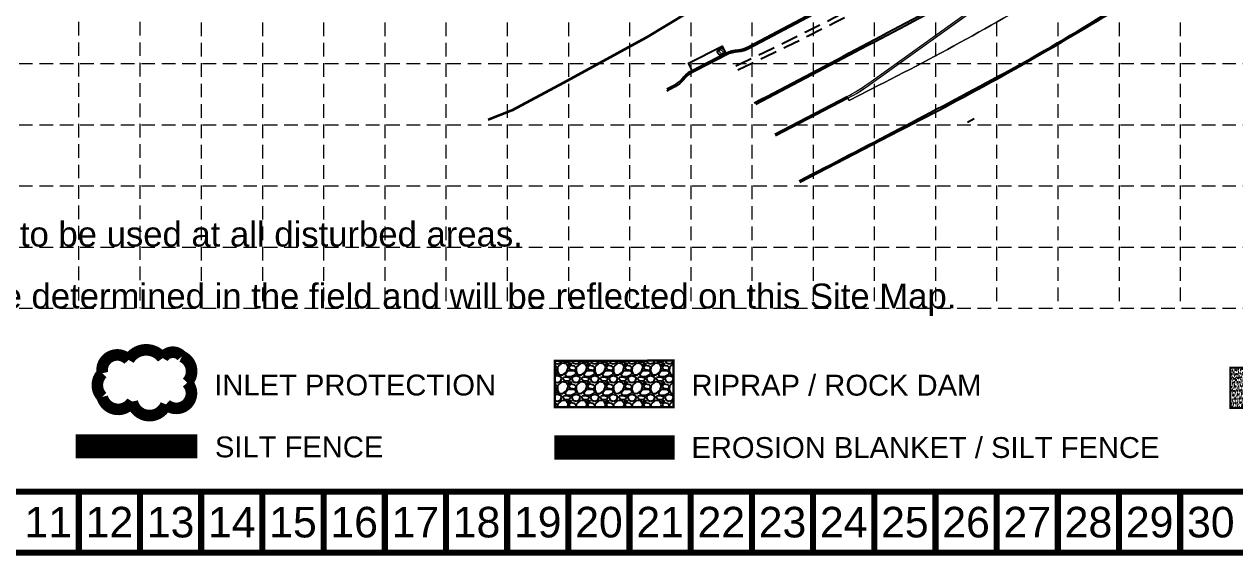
# Model space of a CAD drawing. Header units: feet. Extents: x 2597001 to 2598732, y 7017887 to 7019952.
# Drawn here: x 2597302 to 2597836, y 7017887 to 7018122 of the extents above; entities that cross this region are included whole.
import ezdxf
from ezdxf.enums import TextEntityAlignment as Align

# ---------------------------------------------------------------- set-up
doc = ezdxf.new("R2010")
doc.units = ezdxf.units.FT
doc.header["$LTSCALE"] = 30
doc.header["$MEASUREMENT"] = 0
for name, pattern in [('18358A-BASE-GRAD$0$HIDDEN', [0.375, 0.25, -0.125]), ('ACAD_ISO02W100', [15, 12, -3]), ('HIDDEN', [0.375, 0.25, -0.125])]:
    doc.linetypes.add(name, pattern=pattern)
doc.layers.get('0').update_dxf_attribs({"linetype": 'CONTINUOUS'})
for name, color, linetype, lineweight in [('18358A-BASE-SITE$0$Curb', 1, 'CONTINUOUS', 9), ('18358A-BASE-SITE$0$D-CONCRETE', 2, 'CONTINUOUS', 9), ('18358A-BASE-SITE$0$D-HATCH-BNDRY', 7, 'CONTINUOUS', 5), ('18358A-BASE-SITE$0$Pond', 141, 'CONTINUOUS', 35)]:
    doc.layers.add(name, color=color, linetype=linetype, lineweight=lineweight)
for name, color, linetype in [('18358D-SURVEY$0$S-CURB', 6, 'CONTINUOUS'), ('18358D-SURVEY$0$S-RALPH HALL ROW', 2, 'CONTINUOUS'), ('BASE', 7, 'CONTINUOUS'), ('GRID', 254, 'HIDDEN'), ('LEGEND', 7, 'CONTINUOUS'), ('STORM', 5, 'CONTINUOUS')]:
    doc.layers.add(name, color=color, linetype=linetype)
doc.styles.add('18358D-SURVEY$0$SHR', font='SIMPLEX', dxfattribs={"height": 1.875})
doc.styles.add("L200'", font='ARIAL.TTF', dxfattribs={"height": 0.001969})
doc.styles.get("Standard").update_dxf_attribs({"font": 'ARIAL.TTF'})

# ---------------------------------------------------------------- blocks, each defined once
blk = doc.blocks.new('18358D-SURVEY$0$dmh')
blk.add_circle((0, 0), 0.0625)
at = {"style": '18358D-SURVEY$0$SHR'}
blk.add_text('D', height=0.075, dxfattribs=at).set_placement((0, -0.0375), align=Align.CENTER)

msp = doc.modelspace()

# ---------------------------------------------------------------- hatches: boundary and pattern name
at = {"layer": 'BASE'}
h = msp.add_hatch(dxfattribs=at)
h.set_pattern_fill('AR-SAND', color=30, scale=0.712109, style=0)
h.set_pattern_definition([(37.5, (2598437.08, 7017899.0779), (-0.0448581, 1.372108), [0, -1.0824052, 0, -1.2105848, 0, -1.1571767]), (7.5, (2598437.08, 7017899.0779), (1.2602734, 2.009675), [0, -0.5839291, 0, -0.975589, 0, -0.373857]), (327.5, (2598436.2041, 7017899.0779), (2.2176076, 0.0040299), [0, -0.3560544, 0, -1.2817957, 0, -1.6734555]), (317.5, (2598436.2041, 7017899.078), (2.140689, 0.6250004), [0, -0.1780272, 0, -0.8402883, 0, -0.9613468])])
h.paths.add_polyline_path([(2597858.87, 7017952.49), (2597858.87, 7017970.29), (2597834.49, 7017970.29), (2597834.49, 7017952.49)])
at = {"layer": 'LEGEND', "linetype": 'ACAD_ISO02W100'}
h = msp.add_hatch(dxfattribs=at)
h.set_pattern_fill('GRAVEL', color=240, scale=8.227494, style=0)
h.set_pattern_definition([(228.0128, (2596950.9954, 7017537.4186), (-65.81993745, -74.04745704), [1.106894, -109.58272]), (184.9697, (2596950.25493, 7017536.59586), (98.72993665, 8.22742248), [1.899465, -188.046986]), (132.5104, (2596948.3626, 7017536.4313), (82.27486363, -90.50250537), [1.33934, -132.59456]), (267.2737, (2596945.15388, 7017534.37444), (8.22746124, 164.54988244), [1.72973, -171.243424]), (292.8337, (2596945.0716, 7017532.64666), (-41.1375515, 98.72989848), [1.69614, -167.917994]), (357.2737, (2596945.7298, 7017531.08344), (-164.54988242, 8.22746124), [1.72973, -171.243424]), (37.6942, (2596947.45758, 7017531.00116), (-106.95748243, -82.27486106), [2.28748, -226.46053]), (72.2553, (2596949.26763, 7017532.39984), (57.59254655, 181.004837), [2.15962, -213.8023]), (121.4296, (2596949.92583, 7017534.4567), (-65.82001974, 106.95738117), [1.73559, -171.823585]), (175.2364, (2596949.0208, 7017535.93766), (90.5024418, -8.22742434), [1.98144, -97.09071]), (222.3974, (2596947.0462, 7017536.1022), (-98.72998848, -90.50236886), [2.562437, -253.68141]), (138.8141, (2596953.2991, 7017534.29216), (-57.59248224, 49.3649419), [0.87459, -86.58486]), (171.4692, (2596952.6409, 7017534.8681), (106.95740788, -16.45505308), [1.663904, -164.72686]), (225, (2596950.9954, 7017535.115), (-9e-16, -8.227497), [1.16354, -10.47189]), (203.1986, (2596950.4195, 7017536.1022), (41.1374678, 16.4549989), [0.62659, -62.03214]), (291.8014, (2596949.8436, 7017535.8554), (-8.2274933, 24.6824842), [0.886126, -43.42029]), (30.9638, (2596950.1727, 7017535.0326), (24.6824657, 16.4550084), [1.43923, -46.534895]), (161.5651, (2596951.4068, 7017535.773), (16.454992, -8.227481), [1.0407, -24.97692]), (16.3895, (2596945.0716, 7017535.8554), (82.27495808, 24.68242202), [1.45791, -144.33365]), (70.3462, (2596946.4703, 7017536.26676), (-32.9099369, -90.50245158), [1.22311, -121.087386]), (293.1986, (2596951.4068, 7017537.4186), (-16.4549989, 41.1374678), [1.25317, -61.405556]), (343.6105, (2596951.90042, 7017536.26676), (-82.27495808, 24.68242202), [1.45791, -144.33365]), (339.444, (2596945.0716, 7017530.7543), (-41.1374852, 16.4549551), [1.405914, -68.88983]), (294.7751, (2596946.388, 7017530.2607), (-41.13740574, 90.50246216), [1.177996, -116.62179]), (66.8014, (2596951.489, 7017529.1911), (16.4549989, 41.1374678), [1.25317, -61.405556]), (17.354, (2596951.9827, 7017530.34296), (-106.9574386, -32.90993077), [1.37918, -136.53875]), (69.444, (2596947.4576, 7017529.1911), (-16.4549551, -41.1374852), [0.70296, -69.592785]), (101.3099, (2596950.9954, 7017529.1911), (-8.2274745, 32.9099822), [0.41952, -41.53263]), (165.9638, (2596950.9131, 7017529.6025), (24.6824865, -8.227478), [1.69614, -32.22668]), (186.009, (2596949.26763, 7017530.01386), (82.27493795, 8.22748839), [1.57186, -155.61419]), (303.6901, (2596950.1727, 7017534.2922), (-8.227505, 16.4549844), [1.186586, -28.47806]), (353.1572, (2596950.83085, 7017533.30486), (139.86739277, -16.4550538), [2.071634, -205.091375]), (60.9454, (2596952.8877, 7017533.058), (-32.9099762, -57.5924612), [0.84707, -83.860164]), (90, (2596953.299, 7017533.7985), (-8.22749, 8.22749), [0.49365, -7.733844]), (120.2564, (2596949.1031, 7017530.2607), (32.90993393, -57.5924782), [1.143, -113.157]), (48.0128, (2596948.52715, 7017531.248), (65.81993745, 74.04745704), [2.21379, -108.47582]), (0, (2596950.008, 7017532.8935), (8.22749, 8.22749), [2.13915, -6.088346]), (325.3048, (2596952.14725, 7017532.8935), (-82.27489276, 57.59252884), [1.30088, -128.78722]), (254.0546, (2596953.2168, 7017532.153), (-8.2274931, -32.909977), [1.19794, -58.69912]), (207.646, (2596952.88772, 7017531.00116), (-156.3223515, -82.27500347), [1.95045, -193.09496]), (175.4261, (2596951.15995, 7017530.09614), (-106.95742659, 8.22745123), [2.06345, -204.28106])])
h.paths.add_polyline_path([(2597536.41, 7017952.93), (2597588.77, 7017952.83), (2597588.77, 7017973.4), (2597536.41, 7017973.32)])

# ---------------------------------------------------------------- linework, layer by layer
at = {"layer": '18358A-BASE-SITE$0$Curb', "color": 7}
for p, q in [((2597674.94, 7018095.9), (2597739.99, 7018142.76)), ((2597675.4, 7018095.25), (2597740.46, 7018142.1))]:
    msp.add_line(p, q, dxfattribs=at)
for radius in [79.2, 80]:
    msp.add_arc((2597628.65, 7018160.17), radius, 297.5652, 305.7601, dxfattribs=at)
at = {"layer": '18358A-BASE-SITE$0$D-CONCRETE', "color": 7, "flags": 128}
msp.add_lwpolyline([(2597665.3, 7018089.96), (2597666.22, 7018088.19), (2597679.02, 7018094.76, 0.019511), (2597766.78, 7018143.6, 0.022109), (2597850.99, 7018199.73, 0.019989), (2597926.69, 7018259.82), (2597925.39, 7018261.34)], format="xyb", dxfattribs=at)
at = {"layer": '18358A-BASE-SITE$0$D-HATCH-BNDRY', "flags": 128}
msp.add_lwpolyline([(2597666.22, 7018088.19), (2597665.67, 7018089.25, 0.035772), (2597675.4, 7018095.25), (2597740.46, 7018142.1, -0.027519), (2597749.76, 7018147.97, 0.02141), (2597834.78, 7018203.47, 0.984779), (2597831.09, 7018208.47), (2597830.39, 7018209.45, 0.022577), (2597913.5, 7018274.96), (2597914.27, 7018274.06), (2597913.65, 7018273.52, 0.414673), (2597912.88, 7018262.23), (2597913.98, 7018260.97, 0.413754), (2597925.26, 7018260.2), (2597925.89, 7018260.75), (2597926.69, 7018259.82, -0.019989), (2597850.99, 7018199.73, -0.022109), (2597766.78, 7018143.6, -0.019511), (2597679.02, 7018094.76)], format="xyb", close=True, dxfattribs=at)
at = {"layer": '18358A-BASE-SITE$0$Pond', "color": 5}
msp.add_lwpolyline([(2597391.23, 7018189.13), (2597407.13, 7018216.82, -0.126348), (2597422.76, 7018232.85), (2597468.96, 7018260.97, -0.183471), (2597524.08, 7018254.45), (2597608.72, 7018170.34, -0.486608), (2597604.3, 7018132.83), (2597576.53, 7018115.88), (2597540.26, 7018095.99), (2597517.46, 7018083.85), (2597506.97, 7018079.67)], format="xyb", dxfattribs=at)
at = {"layer": '18358D-SURVEY$0$S-CURB', "color": 7, "flags": 128}
for points in [[(2597644.2, 7018052.79, 0.004707), (2597732.06, 7018098.89, 0.017047), (2597778.2, 7018125.72, 0.002099), (2597820.89, 7018152.78, 0.02176), (2597903.26, 7018212.98, 0.021409), (2597980.24, 7018279.64), (2598019.41, 7018318.04)], [(2597644.51, 7018052.09), (2597688.48, 7018074.93), (2597688.77, 7018075.11, 0.019166), (2597778.59, 7018125.1), (2597779.15, 7018125.47, 0.022496), (2597863.55, 7018181.72)]]:
    msp.add_lwpolyline(points, format="xyb", dxfattribs=at)
at = {"layer": '18358D-SURVEY$0$S-CURB', "color": 7}
for points in [[(2597585.74, 7018093.3), (2597588.97, 7018094.98, 0.105517), (2597592.37, 7018097.55), (2597592.78, 7018097.97, -0.111688), (2597597.01, 7018101.5), (2597611.75, 7018109.04, -0.092495), (2597616.16, 7018110.4), (2597617.37, 7018110.56, 0.089913), (2597621.66, 7018111.89), (2597657.61, 7018130.88, 0.017249), (2597745.87, 7018179.77), (2597746.98, 7018180.45, 0.014356), (2597808.22, 7018220.73)], [(2597808.69, 7018220.05, -0.014928), (2597746.26, 7018179.06, -0.015298), (2597657.99, 7018130.1), (2597622.13, 7018111.16, -0.10169), (2597617.2, 7018109.72, 0.087838), (2597612.14, 7018108.4), (2597604.83, 7018104.6), (2597597.28, 7018100.73, 0.100184), (2597593.25, 7018097.52, -0.087784), (2597589.09, 7018094.03), (2597585.82, 7018092.37)], [(2597624.34, 7018087.11, 0.002866), (2597713.54, 7018134.45, 0.02409), (2597798.62, 7018186.03, 0.008627), (2597831.23, 7018208.58)], [(2597625.06, 7018086.6), (2597668.89, 7018109.7, 0.015929), (2597758, 7018159.07), (2597759.4, 7018159.9, 0.016544), (2597831.71, 7018207.91)]]:
    msp.add_lwpolyline(points, format="xyb", dxfattribs=at)
for points in [[(2597633.44, 7018073.3), (2597665.34, 7018089.9)], [(2597665.67, 7018089.26), (2597633.68, 7018072.63)]]:
    msp.add_lwpolyline(points, dxfattribs=at)
at = {"layer": '18358D-SURVEY$0$S-RALPH HALL ROW'}
msp.add_line((2597718.4, 7018078.58), (2597721.35, 7018080.2), dxfattribs=at)
at = {"layer": 'BASE', "const_width": 2.7}
for points in [[(2597002.33, 7017888.62), (2598730.33, 7017888.62), (2598730.33, 7018968.62), (2597002.33, 7018968.62)], [(2597029.27, 7017915.61), (2598703.4, 7017915.56), (2598703.37, 7018941.63), (2597029.61, 7018941.66)]]:
    msp.add_lwpolyline(points, close=True, dxfattribs=at)
at = {"layer": 'BASE', "color": 30, "const_width": 0.89}
msp.add_lwpolyline([(2597834.49, 7017952.49), (2597858.87, 7017952.49), (2597858.87, 7017970.29), (2597834.49, 7017970.29)], close=True, dxfattribs=at)
at = {"layer": 'BASE', "const_width": 2.7}
for points in [[(2597326.33, 7017888.62), (2597326.33, 7017915.62)], [(2597353.33, 7017888.62), (2597353.33, 7017915.62)], [(2597380.33, 7017888.62), (2597380.33, 7017915.62)], [(2597407.33, 7017888.62), (2597407.33, 7017915.62)], [(2597434.33, 7017888.62), (2597434.33, 7017915.62)], [(2597461.33, 7017888.62), (2597461.33, 7017915.62)], [(2597488.33, 7017888.62), (2597488.33, 7017915.62)], [(2597515.33, 7017888.62), (2597515.33, 7017915.62)], [(2597542.33, 7017888.62), (2597542.33, 7017915.62)], [(2597569.33, 7017888.62), (2597569.33, 7017915.62)], [(2597596.33, 7017888.62), (2597596.33, 7017915.62)], [(2597623.33, 7017888.62), (2597623.33, 7017915.62)], [(2597650.33, 7017888.62), (2597650.33, 7017915.62)], [(2597677.33, 7017888.62), (2597677.33, 7017915.62)], [(2597704.33, 7017888.62), (2597704.33, 7017915.62)], [(2597731.33, 7017888.62), (2597731.33, 7017915.62)], [(2597758.33, 7017888.62), (2597758.33, 7017915.62)], [(2597785.33, 7017888.62), (2597785.33, 7017915.62)], [(2597812.33, 7017888.62), (2597812.33, 7017915.62)]]:
    msp.add_lwpolyline(points, dxfattribs=at)
at = {"layer": 'GRID', "color": 252, "linetype": 'HIDDEN', "lineweight": 0, "ltscale": 0.8}
for p, q in [((2597326.24, 7018941.87), (2597326.24, 7017996.5)), ((2597353.24, 7018941.87), (2597353.24, 7017996.5)), ((2597380.33, 7018941.62), (2597380.33, 7017996.5)), ((2597407.33, 7018941.62), (2597407.33, 7017996.5)), ((2597434.33, 7018941.62), (2597434.33, 7017996.5)), ((2597461.33, 7018941.62), (2597461.33, 7017996.5)), ((2597488.33, 7018941.62), (2597488.33, 7017996.5)), ((2597515.33, 7018941.62), (2597515.33, 7017996.5)), ((2597542.33, 7018941.62), (2597542.33, 7017996.5)), ((2597569.33, 7018941.62), (2597569.33, 7017996.5)), ((2597596.33, 7018941.62), (2597596.33, 7017996.5)), ((2597623.33, 7018941.62), (2597623.33, 7017996.5)), ((2597650.33, 7018941.62), (2597650.33, 7017996.5)), ((2597677.33, 7018941.62), (2597677.33, 7017996.5)), ((2597704.33, 7018941.62), (2597704.33, 7017996.5)), ((2597731.33, 7018941.62), (2597731.33, 7017996.5)), ((2597758.33, 7018941.62), (2597758.33, 7017996.5)), ((2597785.33, 7018941.62), (2597785.33, 7017996.5)), ((2597812.33, 7018941.62), (2597812.33, 7017996.5)), ((2597029.93, 7018104.5), (2598703.93, 7018104.5)), ((2597029.93, 7018077.5), (2598703.93, 7018077.5)), ((2597029.93, 7018050.5), (2598703.93, 7018050.5)), ((2597029.93, 7018023.5), (2598703.93, 7018023.5)), ((2597029.93, 7017996.5), (2598703.93, 7017996.5))]:
    msp.add_line(p, q, dxfattribs=at)
at = {"layer": 'LEGEND', "color": 170, "ltscale": 100, "const_width": 5.12}
msp.add_lwpolyline([(2597348.3, 7017973.69, 0.520567), (2597348.3, 7017973.69, 0.765195), (2597336.72, 7017967.86, 0.417879), (2597336.65, 7017957.37, 0.6649), (2597349.88, 7017955.35, 0.744833), (2597364.81, 7017954.09, 0.975642), (2597374.1, 7017963.7, 0.520567), (2597371.79, 7017975.27, 0.520567), (2597363.3, 7017974.5, 0.540264), (2597348.3, 7017973.69)], format="xyb", close=True, dxfattribs=at)
at = {"layer": 'LEGEND', "color": 240, "const_width": 1.03}
msp.add_lwpolyline([(2597536.41, 7017952.93), (2597588.77, 7017952.83), (2597588.77, 7017973.4), (2597536.41, 7017973.32)], close=True, dxfattribs=at)
at = {"layer": 'LEGEND', "color": 200, "const_width": 10.69}
msp.add_lwpolyline([(2597324.97, 7017935.57), (2597378.62, 7017935.57)], dxfattribs=at)
at = {"layer": 'LEGEND', "color": 84, "const_width": 10.69}
msp.add_lwpolyline([(2597536.14, 7017935.08), (2597589.29, 7017935.08)], dxfattribs=at)
at = {"layer": 'STORM', "flags": 128}
msp.add_lwpolyline([(2597597.01, 7018101.5), (2597595.4, 7018104.66), (2597610.16, 7018112.22), (2597611.75, 7018109.04)], dxfattribs=at)
at = {"layer": 'STORM', "color": 170, "linetype": '18358A-BASE-GRAD$0$HIDDEN'}
for radius, end in [(1236.79, 315.23333), (1236.79, 315.23333), (1238.79, 315.28612), (1238.79, 315.28612)]:
    msp.add_arc((2597094.87, 7019225.1), radius, 294.93224, end, dxfattribs=at)

# ---------------------------------------------------------------- block references
at = {"layer": 'STORM', "xscale": 25, "yscale": 25, "zscale": 0.5, "rotation": 45.73623803177919}
msp.add_blockref('18358D-SURVEY$0$dmh', (2597609.77, 7018109.74), dxfattribs=at)

# ---------------------------------------------------------------- texts
at = {"layer": 'BASE', "color": 7, "style": "L200'"}
for s, p in [('Stabilization practices are expected to be used at all disturbed areas.', (2597055.48, 7018023.76)), ('Location of concrete washout will be determined in the field and will be reflected on this Site Map.', (2597055.5, 7017996.46))]:
    msp.add_text(s, height=10.9497, dxfattribs=at).set_placement(p)
at = {"layer": 'BASE'}
for s, p in [('11', (2597312.83, 7017902.12)), ('12', (2597339.83, 7017902.12)), ('13', (2597366.83, 7017902.12)), ('14', (2597393.83, 7017902.12)), ('15', (2597420.83, 7017902.12)), ('16', (2597447.83, 7017902.12)), ('17', (2597474.83, 7017902.12)), ('18', (2597501.83, 7017902.12)), ('19', (2597528.83, 7017902.12)), ('20', (2597555.83, 7017902.12)), ('21', (2597582.83, 7017902.12)), ('22', (2597609.83, 7017902.12)), ('23', (2597636.83, 7017902.12)), ('24', (2597663.83, 7017902.12)), ('25', (2597690.83, 7017902.12)), ('26', (2597717.83, 7017902.12)), ('27', (2597744.83, 7017902.12)), ('28', (2597771.83, 7017902.12)), ('29', (2597798.83, 7017902.12)), ('30', (2597825.83, 7017902.12))]:
    msp.add_text(s, height=13.5, dxfattribs=at).set_placement(p, align=Align.MIDDLE_CENTER)
at = {"layer": 'LEGEND', "style": "L200'"}
for s, height, p in [('INLET PROTECTION', 9.2068, (2597386.09, 7017958.02)), ('RIPRAP / ROCK DAM', 9.2068, (2597596.67, 7017957.96)), ('SILT FENCE', 9.207, (2597386.38, 7017930.71)), ('EROSION BLANKET / SILT FENCE', 9.2068, (2597596.64, 7017930.44))]:
    msp.add_text(s, height=height, dxfattribs=at).set_placement(p)

doc.saveas('drawing.dxf')
